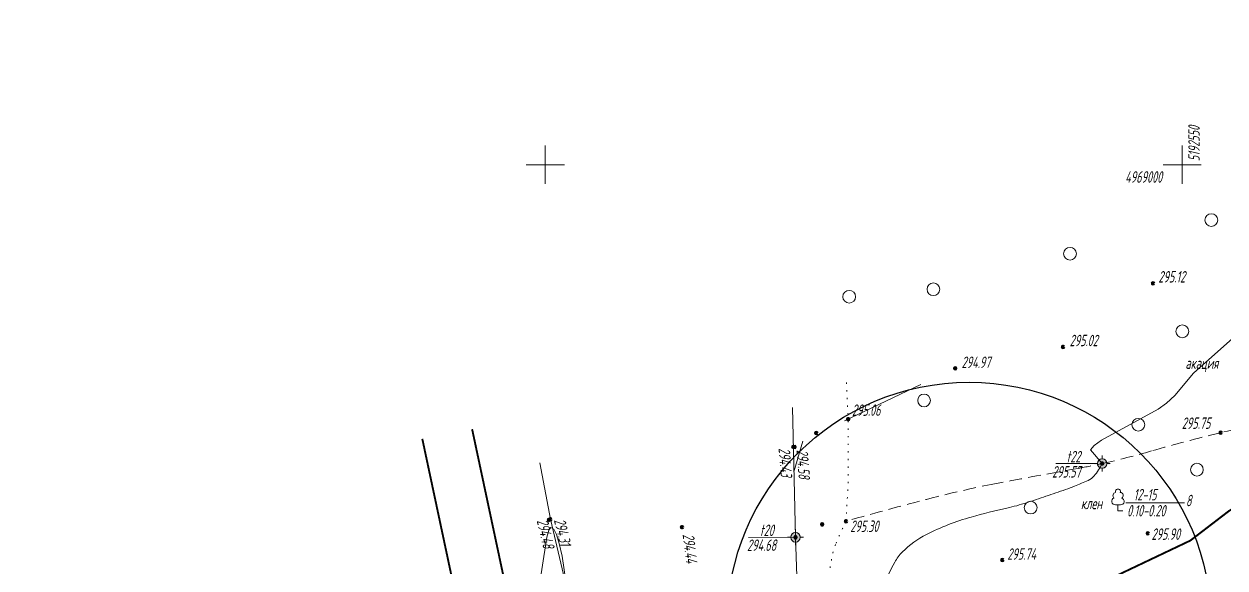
# Model space of a CAD drawing. Header units: metres. Extents: x -857 to 4713, y -766 to 4803.
# Drawn here: x 2047.6 to 2141.9, y 1363.7 to 1406.5 of the extents above; entities that cross this region are included whole.
import ezdxf

# ---------------------------------------------------------------- set-up
doc = ezdxf.new("R2010")
doc.units = ezdxf.units.M
doc.linetypes.add('71100000a', pattern=[1, 0, -1])
doc.linetypes.add('DASHEDX2', pattern=[1.5, 1, -0.5])
for name, color, linetype, lineweight, transparency in [('31252100', 7, 'Continuous', 18, 0.65), ('71100000', 7, 'Continuous', 18, 0.65), ('71133100', 7, 'Continuous', 18, 0.65), ('ELE_SKLAD', 7, 'Continuous', 18, 0.65), ('GEO_POINTS', 7, 'Continuous', 18, 0.65), ('Grid', 7, 'Continuous', 18, 0.65), ('Otm', 7, 'Continuous', 18, 0.65), ('R_Поверхность4_CNT-MAJ', 7, 'Continuous', 18, 0.65), ('R_Поверхность4_CNT-MIN', 7, 'Continuous', 18, 0.65), ('R_Поверхность5_CNT-MIN', 7, 'Continuous', 18, 0.65), ('Sit', 7, 'Continuous', 18, 0.65), ('Us_znak', 7, 'Continuous', 18, 0.65), ('Us_znak_fon', 7, 'Continuous', 18, 0.65), ('Рамка и сетка', 7, 'Continuous', 18, 0.65)]:
    doc.layers.add(name, color=color, linetype=linetype, lineweight=lineweight, transparency=transparency)
doc.styles.add('eskd', font='ESKD1.shx', dxfattribs={"width": 1.2, "oblique": 15})
doc.styles.get("Standard").update_dxf_attribs({"font": 'GOST_0.TTF', "oblique": 15})
doc.linetypes.add('ПОДЗ_ЛИНИИ_СВЯЗИ', pattern='A,4.8,-0.2,[133,ltypeshp.shx,S=0.2,R=0,X=-0.2,Y=0],-0.2,4.8,-2', length=12)

# ---------------------------------------------------------------- blocks, each defined once
blk = doc.blocks.new('31252100a')
blk.add_circle((0, 0), 1)
blk = doc.blocks.new('GRID')
at = {"layer": 'Grid', "color": 104}
blk.add_line((-1.5, 0), (1.5, 0), dxfattribs=at)
for points in [[(0, 0), (0, 1.5)], [(0, 0), (0, -1.5)]]:
    blk.add_lwpolyline(points, dxfattribs=at)
blk = doc.blocks.new('71133100')
for p, q in [((-0.39, 0.96), (0.43, 0.96)), ((0, 0.96), (0, 0)), ((0, 0), (0.75, 0))]:
    blk.add_line(p, q)
for centre, radius, start, end in [((-0.44, 1.5), 0.538, 107.1058, 275.2306), ((-0.26, 2.38), 0.52, 101.09, 227.21), ((0.01, 3.04), 0.39, 339.52, 198.62), ((0.33, 2.4), 0.5, 301.87, 85.62), ((0.46, 1.48), 0.52, 267.04, 76.7)]:
    blk.add_arc(centre, radius, start, end)
at = {"style": 'eskd', "oblique": 15}
blk.add_attdef('Z', (1.7, -0.17), '', height=2, dxfattribs=at)
blk = doc.blocks.new('POINT')
at = {"layer": 'Us_znak', "linetype": 'Continuous', "lineweight": -2}
h = blk.add_hatch(color=0, dxfattribs=at)
edge = h.paths.add_edge_path()
edge.add_arc((0, 0), 0.05, 0, 360)
at = {"layer": 'Us_znak_fon', "linetype": 'Continuous', "true_color": 0xffffff}
blk.add_hatch(color=7, dxfattribs=at).paths.add_polyline_path([(-0.422, 0.05, -0.346708), (-0.05, 0.422), (-0.05, 0.625), (0.05, 0.625), (0.05, 0.422, -0.346708), (0.422, 0.05), (0.625, 0.05), (0.625, -0.05), (0.422, -0.05, -0.346708), (0.05, -0.422), (0.05, -0.625), (-0.05, -0.625), (-0.05, -0.422, -0.346708), (-0.422, -0.05), (-0.625, -0.05), (-0.625, 0.05)])
at = {"layer": 'Us_znak', "color": 0, "linetype": 'Continuous', "lineweight": -2}
for p, q in [((-0.625, 0), (-0.375, 0)), ((0, 0.375), (0, 0.625)), ((0.375, 0), (0.625, 0)), ((0, -0.625), (0, -0.375))]:
    blk.add_line(p, q, dxfattribs=at)
for radius in [0.375, 0.05]:
    blk.add_circle((0, 0), radius, dxfattribs=at)

msp = doc.modelspace()

# ---------------------------------------------------------------- linework, layer by layer
at = {"color": 192, "linetype": 'ПОДЗ_ЛИНИИ_СВЯЗИ', "lineweight": 60, "ltscale": 0.4, "const_width": 0.15, "flags": 128}
msp.add_lwpolyline([(2078.904, 1373.881), (2083.448, 1352.533), (2103.668, 1268.222), (2108.69, 1246.919)], dxfattribs=at)
at = {"color": 192, "linetype": 'ПОДЗ_ЛИНИИ_СВЯЗИ', "lineweight": 60, "ltscale": 0.4, "const_width": 0.15, "elevation": 294.927, "flags": 128}
msp.add_lwpolyline([(2082.815, 1374.643), (2087.359, 1353.294), (2107.579, 1268.983), (2112.6, 1247.681)], dxfattribs=at)
for centre, radius in [((1927.819, 2018.595), 2784.802), ((2121.833, 1359.326), 19)]:
    msp.add_circle(centre, radius)
at = {"layer": '71100000', "linetype": '71100000a', "ltscale": 0.5, "elevation": 295.296, "flags": 128}
msp.add_lwpolyline([(2112.176, 1367.408), (2112.34, 1370.524), (2112.34, 1373.365), (2112.341, 1375.579), (2112.185, 1378.712)], dxfattribs=at)
at = {"layer": '71100000', "linetype": '71100000a', "ltscale": 0.5}
msp.add_lwpolyline([(2121.576, 1359.346, -0.033341), (2120.467, 1357.594, -0.040077), (2119.341, 1356.287, -0.02593), (2117.201, 1354.38, -0.086762), (2116.445, 1353.964, -0.09468), (2115.705, 1353.859, -0.052085), (2114.369, 1354.064, -0.080866), (2112.66, 1354.822, -0.105772), (2111.648, 1355.842, -0.071558), (2111.075, 1357.1, -0.049588), (2110.708, 1359.054, -0.036869), (2110.678, 1361.377, -0.027793), (2111.036, 1364.436, -0.048657), (2111.348, 1365.569, -0.028294), (2112.176, 1367.408)], format="xyb", dxfattribs=at)
at = {"layer": 'GEO_POINTS', "lineweight": 60}
for centre in [(2136.276, 1386.096, 295.124), (2129.21, 1381.106, 295.02), (2120.745, 1379.425, 294.974), (2112.341, 1375.429, 295.055), (2109.834, 1374.342, 294.594), (2141.587, 1374.366, 295.75), (2108.037, 1373.251, 294.432), (2108.131, 1373.241, 294.582), (2132.284, 1371.942, 295.573), (2088.853, 1367.518, 294.484), (2088.958, 1367.566, 294.306), (2112.176, 1367.408, 295.296), (2099.29, 1366.941, 294.441), (2110.3, 1367.159, 294.752), (2135.864, 1366.457, 295.904), (2108.206, 1366.15, 294.676), (2124.441, 1364.365, 295.735)]:
    msp.add_circle(centre, 0.06, dxfattribs=at)
at = {"layer": 'R_Поверхность4_CNT-MAJ', "color": 32, "const_width": 0.15, "elevation": 296, "flags": 128}
msp.add_lwpolyline([(2163.592, 1388.017), (2163.274, 1386.557), (2162.844, 1385.143), (2162.302, 1383.773), (2161.647, 1382.448), (2160.881, 1381.169), (2160.002, 1379.934), (2159.011, 1378.744), (2158.132, 1377.862), (2157.137, 1377.027), (2154.868, 1375.469), (2142.248, 1368.225), (2139.205, 1365.891), (2127.131, 1360.147)], dxfattribs=at)
at = {"layer": 'R_Поверхность4_CNT-MAJ', "color": 32, "const_width": 0.15, "flags": 128}
for points, elevation in [([(2112.125, 1367.401), (2112.125, 1367.401)], 8), ([(2112.138, 1367.403), (2112.138, 1367.403)], 6), ([(2112.151, 1367.404), (2112.151, 1367.404)], 4), ([(2112.164, 1367.406), (2112.164, 1367.406)], 2)]:
    msp.add_lwpolyline(points, close=True, dxfattribs=dict(at, elevation=elevation))
msp.add_lwpolyline([(2112.176, 1367.408), (2112.176, 1367.408)], close=True, dxfattribs=at)
at = {"layer": 'R_Поверхность4_CNT-MIN', "color": 32, "flags": 128}
for points, elevation in [([(2148.211, 1386.837), (2139.464, 1379.056), (2137.986, 1377.279), (2137.344, 1376.677), (2136.69, 1376.215), (2132.218, 1373.786), (2131.648, 1373.369), (2131.375, 1373.007), (2132.279, 1371.941), (2132.279, 1371.941)], 295.5), ([(2112.04, 1375.298), (2118.052, 1378.144)], 295), ([(2108.791, 1373.708), (2108.083, 1371.298)], 294.5)]:
    msp.add_lwpolyline(points, dxfattribs=dict(at, elevation=elevation))
at = {"layer": 'R_Поверхность4_CNT-MIN', "color": 32}
msp.add_lwpolyline([(2114.656, 1359.151, -0.047079), (2114.734, 1360.944, -0.060351), (2115.093, 1362.299, -0.032486), (2115.995, 1364.196, -0.068353), (2116.598, 1364.996, -0.079957), (2118.49, 1366.373, -0.049377), (2122.007, 1367.742, -0.013456), (2124.8, 1368.441, 0.024271), (2126.34, 1368.862, 0.002924), (2127.866, 1369.37, 0.002888), (2129.406, 1369.903, 0.011034), (2130.107, 1370.167, 0.007053), (2131.188, 1370.621, 0.117772), (2131.652, 1370.97, 0.058578), (2132.279, 1371.941)], format="xyb", dxfattribs=at)
at = {"layer": 'R_Поверхность4_CNT-MIN', "color": 32, "flags": 128}
for points, elevation in [([(2112.129, 1367.401), (2112.129, 1367.401)], 7.5), ([(2112.132, 1367.402), (2112.132, 1367.402)], 7), ([(2112.135, 1367.402), (2112.135, 1367.402)], 6.5), ([(2112.141, 1367.403), (2112.141, 1367.403)], 5.5), ([(2112.144, 1367.403), (2112.144, 1367.403)], 5), ([(2112.148, 1367.404), (2112.148, 1367.404)], 4.5), ([(2112.154, 1367.405), (2112.154, 1367.405)], 3.5), ([(2112.157, 1367.405), (2112.157, 1367.405)], 3), ([(2112.16, 1367.406), (2112.16, 1367.406)], 2.5), ([(2112.167, 1367.406), (2112.167, 1367.406)], 1.5), ([(2112.17, 1367.407), (2112.17, 1367.407)], 1), ([(2112.173, 1367.407), (2112.173, 1367.407)], 0.5)]:
    msp.add_lwpolyline(points, close=True, dxfattribs=dict(at, elevation=elevation))
at = {"layer": 'R_Поверхность5_CNT-MIN', "color": 32, "elevation": 294.5, "flags": 128}
msp.add_lwpolyline([(2090.309, 1361.822), (2089.873, 1364.663), (2089.655, 1365.654), (2089.437, 1366.358), (2089.218, 1366.775), (2089, 1366.906), (2088.833, 1366.699), (2088.675, 1366.146), (2087.495, 1358.524)], dxfattribs=at)
at = {"layer": 'Sit', "linetype": 'DASHEDX2'}
msp.add_lwpolyline([(2187.242, 1385.692, 0.008263), (2172.825, 1382.151, 0.009446), (2160.331, 1378.609, 0.000922), (2156.725, 1377.505, -0.004963), (2156.054, 1377.306, -0.033147), (2150.173, 1376.035, 0.022792), (2141.587, 1374.366, 0.010419), (2136.152, 1372.93, -0.014673), (2132.284, 1371.942, -0.01088), (2130.407, 1371.564, 0.003121), (2123.842, 1370.347, 0.014316), (2119.383, 1369.358, 0.008757), (2112.176, 1367.408)], format="xyb", dxfattribs=at)
at = {"layer": 'Sit', "flags": 128}
for points, elevation in [([(2107.963, 1376.334), (2108.206, 1366.15), (2108.457, 1358.479), (2110.427, 1342.133), (2113.255, 1327.811), (2116.622, 1313.129), (2120.377, 1297.18), (2123.491, 1284.086), (2126.35, 1272.084), (2128.519, 1262.524)], 294.432), ([(2114.311, 1260.897), (2110.2, 1278.015), (2106.683, 1292.368), (2105.644, 1296.976), (2102.793, 1309.326), (2099.368, 1323.787), (2095.407, 1339.868), (2092.077, 1354.303), (2088.958, 1367.566), (2088.131, 1372.001)], 298.209), ([(2131.659, 1371.942), (2128.632, 1371.942)], 295.573), ([(2108.206, 1366.15), (2104.504, 1366.133)], 293.758)]:
    msp.add_lwpolyline(points, dxfattribs=dict(at, elevation=elevation))
msp.add_lwpolyline([(2134.145, 1368.864), (2138.752, 1368.848)], dxfattribs=at)

# ---------------------------------------------------------------- block references
at = {"layer": '31252100', "color": 7, "xscale": 0.5, "yscale": 0.5, "zscale": 0.5}
for p in [(2140.851, 1391.067), (2129.758, 1388.424), (2119.031, 1385.634), (2112.419, 1385.046), (2138.574, 1382.33), (2118.297, 1376.896), (2135.121, 1374.987), (2139.721, 1371.461), (2126.669, 1368.486)]:
    msp.add_blockref('31252100a', p, dxfattribs=at)
at = {"layer": '71133100', "color": 7, "xscale": 0.5, "yscale": 0.5, "zscale": 0.5}
msp.add_blockref('71133100', (2133.517, 1368.224, -0.161), dxfattribs=at)
at = {"layer": 'Grid', "color": 7, "linetype": 'Continuous'}
for p in [(2088.559, 1395.422), (2138.559, 1395.422)]:
    msp.add_blockref('GRID', p, dxfattribs=at)
at = {"layer": 'Sit', "color": 7, "linetype": 'Continuous'}
for p in [(2132.284, 1371.942), (2108.206, 1366.15, 293.758)]:
    msp.add_blockref('POINT', p, dxfattribs=at)

# ---------------------------------------------------------------- texts
at = {"layer": 'ELE_SKLAD', "oblique": 13, "width": 0.8}
for s, p in [('t22', (2129.489, 1372.037, 294.273)), ('t20', (2105.411, 1366.245, 292.458))]:
    msp.add_text(s, height=0.9, dxfattribs=at).set_placement(p)
at = {"layer": 'Otm', "oblique": 13, "width": 0.8}
for s, p in [('295.12', (2136.695, 1386.166, 295.124)), ('295.02', (2129.727, 1381.161, 295.02)), ('294.97', (2121.246, 1379.449, 294.974)), ('акация', (2138.819, 1379.38, 0.02)), ('295.06', (2112.641, 1375.689, 295.055)), ('295.75', (2138.534, 1374.665, 295.75)), ('295.57', (2128.354, 1370.842, 295.573)), ('12-15', (2134.752, 1369.05, 0.02)), ('8', (2138.856, 1368.585, 0.02)), ('клен', (2130.609, 1368.356, 0.02)), ('0.10-0.20', (2134.237, 1367.784, 0.02)), ('295.30', (2112.501, 1366.567, 295.296)), ('295.90', (2136.155, 1365.947, 295.904)), ('294.68', (2104.403, 1365.079, 294.676)), ('295.74', (2124.829, 1364.38, 295.735))]:
    msp.add_text(s, height=0.9, dxfattribs=at).set_placement(p)
for s, rotation, p in [('294.43', 274.40833, (2106.873, 1373.142, 294.432)), ('294.58', 274.40833, (2108.276, 1373.01, 294.582)), ('294.48', 283.23213, (2087.879, 1367.453, 294.484)), ('294.31', 283.23213, (2089.234, 1367.491, 294.306)), ('294.44', 276.63211, (2099.343, 1366.367, 294.441))]:
    msp.add_text(s, height=0.9, rotation=rotation, dxfattribs=at).set_placement(p)
at = {"layer": 'Рамка и сетка', "oblique": 13, "width": 0.8}
msp.add_text('5192550', height=0.9, rotation=90, dxfattribs=at).set_placement((2139.94, 1395.689))
msp.add_text('4969000', height=0.9, dxfattribs=at).set_placement((2134.088, 1394.009))

doc.saveas('drawing.dxf')
